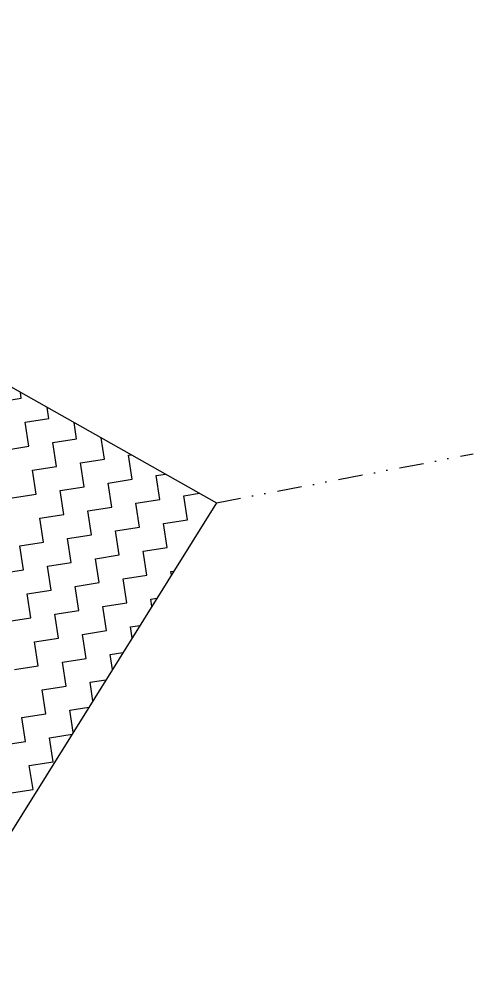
# Model space of a CAD drawing. Header units: metres. Extents: x 288488 to 290462, y 1999122 to 2001536.
# Drawn here: x 290369.3 to 290462.2, y 1999810.3 to 2000003.7 of the extents above; entities that cross this region are included whole.
import ezdxf

# ---------------------------------------------------------------- set-up
doc = ezdxf.new("R2010")
doc.units = ezdxf.units.M
doc.header["$MEASUREMENT"] = 0
doc.linetypes.add('DIVIDE', pattern=[1.25, 0.5, -0.25, 0, -0.25, 0, -0.25])
doc.layers.add('POLY_HATCH', color=12, linetype='Continuous')
doc.layers.add('V_DIVIDE_LINE', color=7, linetype='DIVIDE')

msp = doc.modelspace()

# ---------------------------------------------------------------- linework, layer by layer
at = {"layer": 'POLY_HATCH'}
for p, q in [((290234.27, 2000003.72), (290409.66, 1999904.8)), ((290409.66, 1999904.8), (290350.66, 1999810.32))]:
    msp.add_line(p, q, dxfattribs=at)
at = {"layer": 'POLY_HATCH', "linetype": 'Continuous'}
for p, q in [((290369.75, 1999926.17), (290369.56, 1999927.42)), ((290364.85, 1999925.41), (290369.75, 1999926.17)), ((290375.42, 1999922.03), (290375.06, 1999924.32)), ((290370.52, 1999921.27), (290375.42, 1999922.03)), ((290371.28, 1999916.37), (290370.52, 1999921.27)), ((290381.08, 1999917.89), (290380.56, 1999921.21)), ((290376.18, 1999917.13), (290381.08, 1999917.89)), ((290386.75, 1999913.75), (290386.07, 1999918.11)), ((290366.38, 1999915.6), (290371.28, 1999916.37)), ((290376.94, 1999912.23), (290376.18, 1999917.13)), ((290381.84, 1999912.99), (290386.75, 1999913.75)), ((290391.65, 1999914.52), (290392.27, 1999914.61)), ((290392.41, 1999909.62), (290391.65, 1999914.52)), ((290372.04, 1999911.47), (290376.94, 1999912.23)), ((290372.81, 1999906.56), (290372.04, 1999911.47)), ((290382.61, 1999908.09), (290381.84, 1999912.99)), ((290387.51, 1999908.85), (290392.41, 1999909.62)), ((290397.31, 1999910.38), (290399.24, 1999910.68)), ((290398.07, 1999905.48), (290397.31, 1999910.38)), ((290377.71, 1999907.33), (290382.61, 1999908.09)), ((290388.27, 1999903.95), (290387.51, 1999908.85)), ((290367.9, 1999905.8), (290372.81, 1999906.56)), ((290378.47, 1999902.43), (290377.71, 1999907.33)), ((290402.97, 1999906.24), (290406.22, 1999906.75)), ((290403.74, 1999901.34), (290402.97, 1999906.24)), ((290383.37, 1999903.19), (290388.27, 1999903.95)), ((290393.17, 1999904.71), (290398.07, 1999905.48)), ((290393.93, 1999899.81), (290393.17, 1999904.71)), ((290373.57, 1999901.66), (290378.47, 1999902.43)), ((290384.13, 1999898.29), (290383.37, 1999903.19)), ((290374.33, 1999896.76), (290373.57, 1999901.66)), ((290398.84, 1999900.58), (290403.74, 1999901.34)), ((290399.6, 1999895.68), (290398.84, 1999900.58)), ((290379.23, 1999897.53), (290384.13, 1999898.29)), ((290389.03, 1999899.05), (290393.93, 1999899.81)), ((290389.8, 1999894.15), (290389.03, 1999899.05)), ((290369.43, 1999896), (290374.33, 1999896.76)), ((290370.19, 1999891.1), (290369.43, 1999896)), ((290379.99, 1999892.62), (290379.23, 1999897.53)), ((290384.9, 1999893.39), (290389.8, 1999894.15)), ((290394.7, 1999894.91), (290399.6, 1999895.68)), ((290395.46, 1999890.01), (290394.7, 1999894.91)), ((290375.09, 1999891.86), (290379.99, 1999892.62)), ((290385.66, 1999888.49), (290384.9, 1999893.39)), ((290365.29, 1999890.34), (290370.19, 1999891.1)), ((290375.86, 1999886.96), (290375.09, 1999891.86)), ((290400.36, 1999890.77), (290400.96, 1999890.87)), ((290400.47, 1999890.08), (290400.36, 1999890.77)), ((290380.76, 1999887.72), (290385.66, 1999888.49)), ((290390.56, 1999889.25), (290395.46, 1999890.01)), ((290391.32, 1999884.35), (290390.56, 1999889.25)), ((290370.96, 1999886.2), (290375.86, 1999886.96)), ((290381.52, 1999882.82), (290380.76, 1999887.72)), ((290371.72, 1999881.3), (290370.96, 1999886.2)), ((290396.22, 1999885.11), (290397.49, 1999885.31)), ((290396.45, 1999883.64), (290396.22, 1999885.11)), ((290376.62, 1999882.06), (290381.52, 1999882.82)), ((290386.42, 1999883.59), (290391.32, 1999884.35)), ((290387.18, 1999878.68), (290386.42, 1999883.59)), ((290366.82, 1999880.53), (290371.72, 1999881.3)), ((290377.38, 1999877.16), (290376.62, 1999882.06)), ((290382.28, 1999877.92), (290387.18, 1999878.68)), ((290392.09, 1999879.45), (290394.02, 1999879.75)), ((290392.43, 1999877.21), (290392.09, 1999879.45)), ((290372.48, 1999876.4), (290377.38, 1999877.16)), ((290383.05, 1999873.02), (290382.28, 1999877.92)), ((290373.24, 1999871.5), (290372.48, 1999876.4)), ((290378.15, 1999872.26), (290383.05, 1999873.02)), ((290387.95, 1999873.78), (290390.55, 1999874.19)), ((290388.42, 1999870.77), (290387.95, 1999873.78)), ((290368.34, 1999870.73), (290373.24, 1999871.5)), ((290378.91, 1999867.36), (290378.15, 1999872.26)), ((290374.01, 1999866.59), (290378.91, 1999867.36)), ((290383.81, 1999868.12), (290387.08, 1999868.63)), ((290384.4, 1999864.34), (290383.81, 1999868.12)), ((290374.77, 1999861.69), (290374.01, 1999866.59)), ((290369.87, 1999860.93), (290374.77, 1999861.69)), ((290379.67, 1999862.46), (290383.6, 1999863.07)), ((290380.38, 1999857.9), (290379.67, 1999862.46)), ((290370.63, 1999856.03), (290369.87, 1999860.93)), ((290375.53, 1999856.79), (290380.13, 1999857.51)), ((290365.73, 1999855.27), (290370.63, 1999856.03)), ((290376.3, 1999851.89), (290375.53, 1999856.79)), ((290371.39, 1999851.13), (290376.3, 1999851.89)), ((290372.16, 1999846.23), (290371.39, 1999851.13)), ((290367.26, 1999845.47), (290372.16, 1999846.23))]:
    msp.add_line(p, q, dxfattribs=at)
at = {"layer": 'V_DIVIDE_LINE', "ltscale": 10}
msp.add_line((290409.66, 1999904.8), (290462.16, 1999914.82), dxfattribs=at)

doc.saveas('drawing.dxf')
